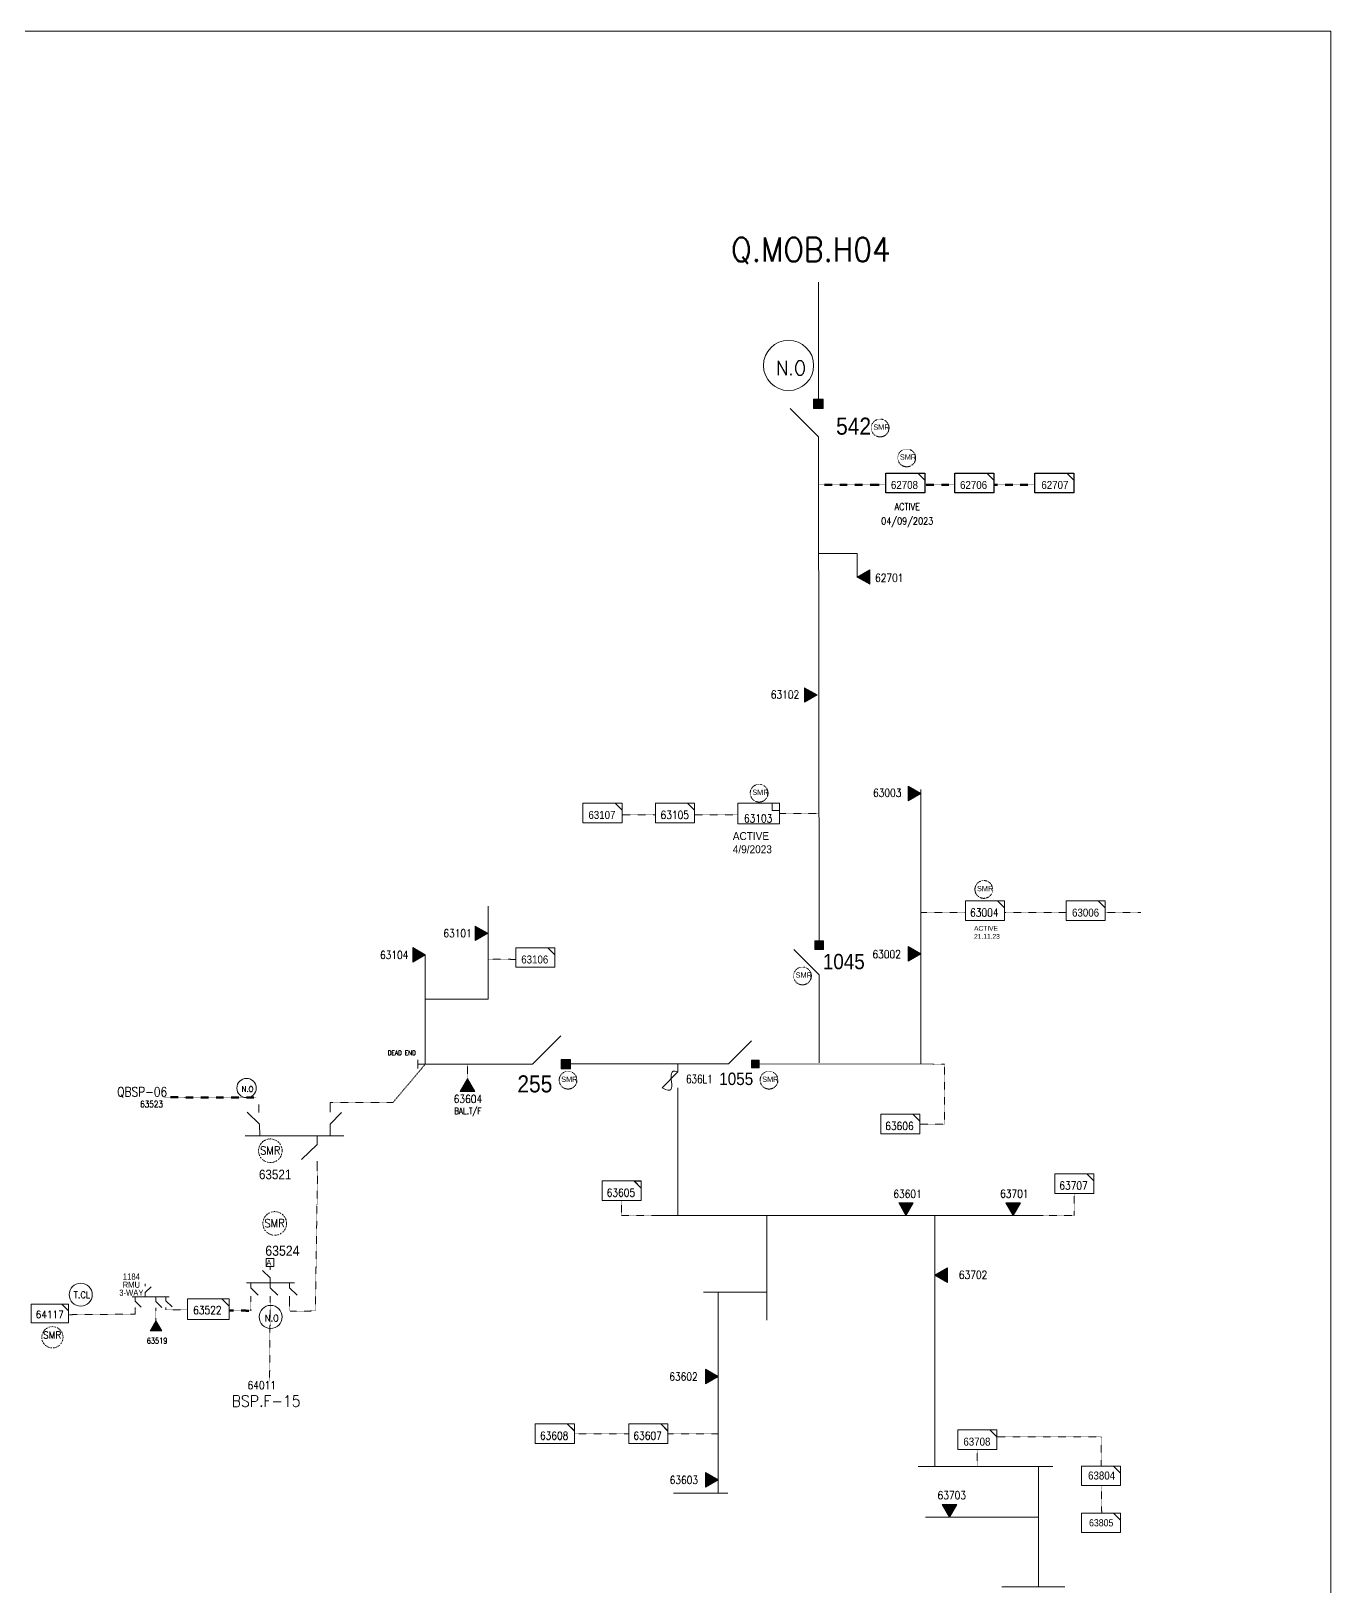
# Model space of a CAD drawing. Header units: metres. Extents: x 65984 to 144644, y -19036 to 23726.
# Drawn here: x 94750 to 95513, y 9847 to 10760 of the extents above; entities that cross this region are included whole.
import ezdxf
from ezdxf.enums import TextEntityAlignment as Align

# ---------------------------------------------------------------- set-up
doc = ezdxf.new("R2010")
doc.units = ezdxf.units.M
doc.header["$MEASUREMENT"] = 0
doc.linetypes.add('DGN Style 3', pattern=[0.013877, 0, -0.013877])
doc.linetypes.add('DGN Style 4', pattern=[1.6, 0.8, -0.4, 0, -0.4])
doc.layers.get('0').update_dxf_attribs({"color": 95, "lineweight": 40})
for name, color, linetype, lineweight in [('ABS', 7, 'Continuous', 40), ('ABS NUMBER', 112, 'Continuous', 30), ('d_eos', 111, 'Continuous', 40), ('d_tf', 1, 'Continuous', 40), ('d_tf no', 6, 'Continuous', 40), ('d_ug cable', 95, 'Continuous', 40), ('d_village name', 7, 'Continuous', 40), ('fedr no', 95, 'Continuous', 40), ('Level 37', 7, 'Continuous', 0), ('O H MAIN FEEDER', 4, 'Continuous', 100), ('SW N O', 114, 'Continuous', 30)]:
    doc.layers.add(name, color=color, linetype=linetype, lineweight=lineweight)
doc.styles.add('NASKHF', font='naskhf.shx', dxfattribs={"height": 8})
doc.styles.add('Style-Arial', font='arial.ttf')
doc.styles.add('Style-msdefault', font='msdefault.shx')
doc.styles.add('Style-simplex', font='simplex.shx')
doc.styles.add('Style-STANDARD', font='STANDARD.shx')

# ---------------------------------------------------------------- blocks, each defined once
blk = doc.blocks.new('TF_1_3')
at = {"layer": 'd_village name', "color": 0, "linetype": 'Continuous', "lineweight": -2, "ltscale": 500}
blk.add_line((3150, 2475), (4950, 675), dxfattribs=at)
blk.add_3dface([(-5050, 2475), (4950, 2475), (4950, -2525), (-5050, -2525)], dxfattribs=at)
blk = doc.blocks.new('*U4303')
at = {"layer": 'SW N O', "color": 1, "lineweight": 13, "ltscale": 0.426762}
blk.add_circle((0, 0), 16.8, dxfattribs=at)
at = {"layer": 'SW N O', "color": 1, "lineweight": 13, "style": 'Style-STANDARD'}
blk.add_text('T.CL', height=9.6, dxfattribs=at).set_placement((1.7, -0.2), align=Align.MIDDLE_CENTER)
blk = doc.blocks.new('TRANS_2_2')
at = {"color": 0, "linetype": 'Continuous', "lineweight": -2, "ltscale": 500, "flags": 128}
blk.add_lwpolyline([(8668600, 4991700), (8668600, -5008300), (9500, -8300)], close=True, dxfattribs=at)
at = {"color": 0, "linetype": 'Continuous', "lineweight": -2, "ltscale": 500}
blk.add_solid([(8668600, 4991700), (8668600, -5008300), (9500, -8300)], dxfattribs=at)
blk = doc.blocks.new('ABS2_1_1')
at = {"color": 0, "linetype": 'ByBlock', "lineweight": -2, "ltscale": 500}
for q in [(-29900, 43500), (0, 0)]:
    blk.add_line((0, 13600), q, dxfattribs=at)
at = {"color": 0, "linetype": 'ByBlock', "lineweight": -2, "ltscale": 500, "flags": 128}
for points in [[(5000, 43600), (-5000, 43600), (-5000, 53600), (5000, 53600)], [(3791, 49653), (3791, 49653), (3791, 49653)]]:
    blk.add_lwpolyline(points, close=True, dxfattribs=at)
at = {"color": 0, "linetype": 'ByBlock', "lineweight": -2, "ltscale": 500}
for points in [[(5000, 43600), (-5000, 43600), (5000, 53600), (-5000, 53600)], [(3791, 49653), (3791, 49653), (3791, 49653)]]:
    blk.add_solid(points, dxfattribs=at)
blk = doc.blocks.new('TF3_3_2')
at = {"layer": 'd_village name', "color": 0, "linetype": 'Continuous', "lineweight": -2, "ltscale": 500}
for p, q in [((5650, 4500), (9150, 4500)), ((9150, 4500), (9150, 1000))]:
    blk.add_line(p, q, dxfattribs=at)
at = {"layer": 'd_village name', "color": 0, "linetype": 'Continuous', "lineweight": -2, "ltscale": 500, "flags": 128}
blk.add_lwpolyline([(9150, 1000), (5650, 1000), (5650, 4500)], dxfattribs=at)
at = {"layer": 'd_village name', "color": 0, "linetype": 'Continuous', "lineweight": -2, "ltscale": 500}
blk.add_3dface([(-10850, 4500), (9150, 4500), (9150, -5500), (-10850, -5500)], dxfattribs=at)
blk = doc.blocks.new('FUSE01_1')
at = {"color": 0, "linetype": 'ByBlock', "lineweight": -2, "ltscale": 500}
blk.add_line((0, -8575), (0, -11275), dxfattribs=at)
at = {"color": 0, "linetype": 'ByBlock', "lineweight": -2, "ltscale": 500, "flags": 128}
blk.add_lwpolyline([(0, 25), (0, -2875), (-5600, -8475)], dxfattribs=at)
at = {"color": 0, "linetype": 'ByBlock', "lineweight": -2, "ltscale": 500}
blk.add_open_spline([(-5600, -8475), (1700, -12675), (-5800, -675), (0, -2875)], degree=3, dxfattribs=at)
blk = doc.blocks.new('*U4305')
at = {"color": 251, "linetype": 'Continuous', "lineweight": 13, "flags": 128}
blk.add_lwpolyline([(18.3, 14.3), (28.6, 14.3), (28.6, 4)], close=True, dxfattribs=at)
at = {"color": 251, "linetype": 'Continuous', "lineweight": 13, "ltscale": 0.585929, "xscale": 0.005720000000000002, "yscale": 0.005720000000000002, "zscale": 0.006084002084081081}
blk.add_blockref('TF_1_3', (0.3, 0.2), dxfattribs=at)
blk = doc.blocks.new('*U3172')
at = {"color": 2, "linetype": 'Continuous', "lineweight": 13, "flags": 128}
blk.add_lwpolyline([(18.3, 14.3), (28.6, 14.3), (28.6, 4)], close=True, dxfattribs=at)
at = {"color": 2, "linetype": 'Continuous', "lineweight": 13, "ltscale": 0.585929, "xscale": 0.005720000000000002, "yscale": 0.005720000000000002, "zscale": 0.006084002084081081}
blk.add_blockref('TF_1_3', (0.3, 0.2), dxfattribs=at)
blk = doc.blocks.new('TF_1_1')
at = {"layer": 'd_village name', "color": 0, "linetype": 'Continuous', "lineweight": 30, "ltscale": 500}
blk.add_line((3150, 2475), (4950, 675), dxfattribs=at)
blk.add_3dface([(-5050, 2475), (4950, 2475), (4950, -2525), (-5050, -2525)], dxfattribs=at)
blk = doc.blocks.new('*U2216')
at = {"color": 251, "linetype": 'Continuous', "lineweight": 0, "flags": 128}
blk.add_lwpolyline([(18.3, 14.3), (28.6, 14.3), (28.6, 4)], close=True, dxfattribs=at)
at = {"color": 251, "linetype": 'Continuous', "lineweight": 30, "ltscale": 0.585929, "xscale": 0.005720000000000002, "yscale": 0.005720000000000002, "zscale": 0.006084002084081081}
blk.add_blockref('TF_1_1', (0.3, 0.2), dxfattribs=at)
blk = doc.blocks.new('*U2336')
at = {"color": 2, "linetype": 'Continuous', "lineweight": 0, "flags": 128}
blk.add_lwpolyline([(18.3, 14.3), (28.6, 14.3), (28.6, 4)], close=True, dxfattribs=at)
at = {"color": 2, "linetype": 'Continuous', "lineweight": 30, "ltscale": 0.585929, "xscale": 0.005720000000000002, "yscale": 0.005720000000000002, "zscale": 0.006084002084081081}
blk.add_blockref('TF_1_1', (0.3, 0.2), dxfattribs=at)
blk = doc.blocks.new('*U4306')
at = {"color": 251, "linetype": 'Continuous', "lineweight": 13, "flags": 128}
blk.add_lwpolyline([(18.3, 14.3), (28.6, 14.3), (28.6, 4)], close=True, dxfattribs=at)
at = {"color": 251, "linetype": 'Continuous', "lineweight": 13, "ltscale": 0.564868, "xscale": 0.005720000000000001, "yscale": 0.005720000000000001, "zscale": 0.005497127252834754}
blk.add_blockref('TF_1_3', (0.3, 0.2), dxfattribs=at)
blk = doc.blocks.new('*U4307')
at = {"layer": 'SW N O', "color": 3, "lineweight": 13, "ltscale": 0.426762}
blk.add_circle((0, 0), 16.8, dxfattribs=at)
at = {"layer": 'SW N O', "color": 3, "lineweight": 13, "insert": (1.7, -1.8), "char_height": 9.6, "attachment_point": 5, "line_spacing_factor": 0.6, "style": 'Style-STANDARD'}
blk.add_mtext('N.O', dxfattribs=at)
blk = doc.blocks.new('*U4092')
at = {"layer": 'd_eos', "color": 2, "linetype": 'Continuous', "lineweight": 13, "ltscale": 0.407089}
for p, q in [((-8.41, 10.33), (-9.92, 10.33)), ((-4.46, 10.33), (-8.07, 6.61)), ((-1.99, 10.33), (-4.46, 10.33)), ((-1.99, -11.1), (-1.99, 12.39)), ((-8.41, 0.82), (-9.91, 0.82)), ((-4.46, 0.82), (-8.07, -2.9)), ((-1.99, 0.82), (-4.46, 0.82)), ((-1.99, 0.86), (0.48, 0.86)), ((0.48, 0.86), (4.1, 4.58)), ((4.44, 0.86), (5.94, 0.86)), ((-8.41, -8.7), (-9.91, -8.7)), ((-4.46, -8.7), (-8.07, -12.42)), ((-1.99, -8.7), (-4.46, -8.7))]:
    blk.add_line(p, q, dxfattribs=at)
at = {"layer": 'd_ug cable', "color": 2, "linetype": 'Continuous', "lineweight": 0, "flags": 128}
blk.add_lwpolyline([(5.94, -0.95), (9.93, -0.95), (9.93, 2.85), (5.94, 2.85)], close=True, dxfattribs=at)
blk = doc.blocks.new('*U4308')
at = {"layer": 'd_eos', "color": 251, "linetype": 'Continuous', "lineweight": 13, "ltscale": 0.531841}
for p, q in [((-42.7, 0.3), (36.9, 0.3)), ((-36.2, 0.3), (-36.2, -9)), ((-15, 23.2), (-15, 28.5)), ((-15, 9.5), (-2.1, 22.1)), ((-15, 0.3), (-15, 9.5)), ((8.2, 0.3), (8.2, -9.5)), ((29.8, 0.3), (29.8, -8.3)), ((-36.2, -9), (-23.3, -21.5)), ((-36.2, -22.7), (-36.2, -27.9)), ((8.2, -9.5), (21.1, -22.1)), ((8.2, -23.3), (8.2, -28.5)), ((29.8, -8.3), (42.7, -20.8)), ((29.8, -22), (29.8, -27.2))]:
    blk.add_line(p, q, dxfattribs=at)
blk = doc.blocks.new('TF_2_3')
at = {"layer": 'd_village name', "color": 0, "linetype": 'Continuous', "lineweight": -2, "ltscale": 500}
blk.add_line((3150, 2475), (4950, 675), dxfattribs=at)
blk.add_3dface([(-5050, 2475), (4950, 2475), (4950, -2525), (-5050, -2525)], dxfattribs=at)
blk = doc.blocks.new('*U4309')
at = {"layer": 'SW N O', "color": 3, "lineweight": 13, "ltscale": 0.426762}
blk.add_circle((0, 0), 16.8, dxfattribs=at)
at = {"layer": 'SW N O', "color": 3, "lineweight": 13, "insert": (1.7, -1.8), "char_height": 9.6, "attachment_point": 5, "line_spacing_factor": 0.6, "style": 'Style-STANDARD'}
blk.add_mtext('N.O', dxfattribs=at)
blk = doc.blocks.new('*U4310')
at = {"layer": 'SW N O', "color": 3, "lineweight": 13, "ltscale": 0.426762}
blk.add_circle((0, 0), 16.8, dxfattribs=at)
at = {"layer": 'SW N O', "color": 3, "lineweight": 13, "insert": (1.7, -1.8), "char_height": 9.6, "attachment_point": 5, "line_spacing_factor": 0.6, "style": 'Style-STANDARD'}
blk.add_mtext('N.O', dxfattribs=at)

msp = doc.modelspace()

# ---------------------------------------------------------------- linework, layer by layer
at = {"color": 251, "linetype": 'Continuous', "lineweight": 13, "ltscale": 0.345677}
for p, q in [((95212.82, 10226.27), (95212.35, 10516.11)), ((95212.84, 10154.69), (95212.84, 10202.33))]:
    msp.add_line(p, q, dxfattribs=at)
at = {"color": 251, "linetype": 'DGN Style 3', "lineweight": 140}
for p, q in [((95212.35, 10493.85), (95251.86, 10493.85)), ((95274.81, 10493.85), (95292.42, 10493.84)), ((95315.37, 10493.85), (95339.33, 10493.84)), ((94866.64, 10009.4), (94879.24, 10009.32))]:
    msp.add_line(p, q, dxfattribs=at)
at = {"color": 2, "linetype": 'DGN Style 3', "lineweight": 140}
msp.add_line((95247.13, 10493.84), (95251.86, 10493.84), dxfattribs=at)
at = {"color": 251, "linetype": 'Continuous', "lineweight": 13, "ltscale": 0.426762}
for p, q in [((95272.43, 10315.12), (95272.43, 10153.96)), ((95018.66, 10246.68), (95018.66, 10192.12)), ((94981.68, 10218.11), (94981.68, 10192.12)), ((95177.58, 10154.14), (95279.62, 10153.96)), ((95129.89, 10065.16), (95344.19, 10065.16)), ((95182.05, 10065.16), (95182.05, 10003.82)), ((95182.05, 10020.13), (95145.01, 10020.13)), ((95280.67, 9917.84), (95350.01, 9917.84)), ((95153.54, 9902.26), (95127.33, 9902.26)), ((95341.57, 9888.18), (95275.16, 9888.18)), ((95341.57, 9847.3), (95357.02, 9847.3))]:
    msp.add_line(p, q, dxfattribs=at)
at = {"color": 251, "linetype": 'DGN Style 3', "lineweight": 13}
for p, q in [((95116.71, 10300.24), (95097.18, 10300.24)), ((95165.16, 10300.24), (95139.66, 10300.24)), ((95189.56, 10300.98), (95212.35, 10300.98)), ((95298.6, 10242.95), (95272.43, 10242.95)), ((95357.76, 10242.95), (95321.56, 10242.95)), ((95401.52, 10242.95), (95380.71, 10242.95)), ((95034.82, 10215.45), (95018.66, 10215.46)), ((94962.61, 10131.34), (94981.68, 10153.96)), ((95006.41, 10145.28), (95006.41, 10153.96)), ((94925.93, 10131.41), (94957, 10131.48)), ((94947.92, 10131.46), (94962.74, 10131.49)), ((94917.15, 10009.15), (94918.44, 10090.59)), ((94879.24, 10009.32), (94879.24, 10016.13)), ((94890.32, 9967.93), (94890.68, 10017.14)), ((94902.08, 10009.18), (94902.08, 10016.14)), ((94772.3, 10006.97), (94811.47, 10007.34)), ((94811.47, 10007.34), (94811.47, 10009.68)), ((94823.64, 10003.44), (94823.64, 10010.62)), ((94829.54, 10009.83), (94842.23, 10009.84)), ((94902.41, 10009.11), (94917.21, 10009.15))]:
    msp.add_line(p, q, dxfattribs=at)
at = {"color": 251, "linetype": 'Continuous', "lineweight": 13, "ltscale": 0.279999}
msp.add_line((94977.27, 10156.45), (94977.27, 10151.48), dxfattribs=at)
at = {"color": 251, "linetype": 'Continuous', "lineweight": 13, "ltscale": 0.384086}
msp.add_line((95066.95, 10154.16), (95154.19, 10154.16), dxfattribs=at)
at = {"color": 94, "linetype": 'DGN Style 3', "lineweight": 140}
msp.add_line((94882.47, 10134.37), (94827.89, 10134.53), dxfattribs=at)
at = {"color": 94, "linetype": 'DGN Style 3', "lineweight": 13}
msp.add_line((94872.59, 10134.4), (94879.44, 10134.4), dxfattribs=at)
at = {"color": 251, "linetype": 'Continuous', "lineweight": 13, "ltscale": 0.426762, "flags": 128}
for points in [[(95212.35, 10453.51), (95235.14, 10453.51), (95235.14, 10439.39)], [(94981.68, 10153.96), (94981.68, 10192.12), (95018.66, 10192.12)], [(95129.89, 10136.13), (95129.89, 10065.16), (95115.33, 10065.16)], [(95280.67, 10065.16), (95280.67, 9917.84), (95270.85, 9917.84)], [(95153.54, 10020.13), (95153.54, 9902.26), (95159.21, 9902.26)], [(95341.57, 9917.84), (95341.57, 9847.3), (95319.97, 9847.3)]]:
    msp.add_lwpolyline(points, dxfattribs=at)
at = {"color": 251, "linetype": 'DGN Style 3', "lineweight": 13, "flags": 128}
for points in [[(95271.89, 10118.84), (95286.44, 10118.84), (95286.44, 10153.96), (95279.62, 10153.96)], [(95344.19, 10065.16), (95362.54, 10065.16), (95362.54, 10078.14)], [(95115.33, 10065.16), (95096.9, 10065.16), (95096.9, 10073.94)], [(95101.09, 9937.13), (95069.17, 9937.13)], [(95153.54, 9937.13), (95124.04, 9937.13)], [(95317.07, 9935.26), (95378.24, 9935.26), (95378.24, 9918.18)], [(95305.6, 9917.84), (95305.6, 9927.92)], [(95378.61, 9890.55), (95378.45, 9906.68)]]:
    msp.add_lwpolyline(points, dxfattribs=at)
at = {"layer": 'd_eos', "color": 2, "linetype": 'Continuous', "lineweight": 13, "ltscale": 1.081774}
for p, q in [((94925.94, 10125.77), (94925.93, 10131.41)), ((94925.87, 10118.8), (94932.53, 10125.6)), ((94925.87, 10118.8), (94925.82, 10111.95))]:
    msp.add_line(p, q, dxfattribs=at)
at = {"layer": 'd_eos', "color": 2, "linetype": 'Continuous', "lineweight": 13, "ltscale": 1.335523}
for p, q in [((94884.46, 10118.68), (94877.14, 10125.79)), ((94884.05, 10125.5), (94884.04, 10130.31)), ((94884.52, 10112), (94884.49, 10118.55)), ((94933.87, 10111.96), (94875.96, 10111.85)), ((94918.17, 10106.88), (94908.98, 10097.96)), ((94918.19, 10111.77), (94918.19, 10106.91)), ((94918.28, 10097.12), (94918.28, 10091.21))]:
    msp.add_line(p, q, dxfattribs=at)
at = {"layer": 'd_ug cable', "color": 2, "linetype": 'DGN Style 3', "lineweight": 13}
for centre in [(95248.6, 10527.18), (95264.19, 10509.62), (95177.59, 10312.93), (95309.44, 10256.44), (95203.02, 10205.71), (95065.47, 10144.57), (95183.41, 10144.57)]:
    msp.add_circle(centre, 5.22, dxfattribs=at)
at = {"layer": 'd_ug cable', "color": 2, "linetype": 'DGN Style 4', "lineweight": 13}
for centre, radius in [((94890.78, 10103.16), 6.93), ((94893.33, 10060.51), 6.93), ((94762.88, 9993.73), 6.23)]:
    msp.add_circle(centre, radius, dxfattribs=at)
at = {"layer": 'O H MAIN FEEDER', "color": 140, "lineweight": 13, "ltscale": 0.498271, "flags": 128}
msp.add_lwpolyline([(93711.52, 10760), (95513.11, 10760), (95513.11, 9776.35), (93711.52, 9776.35)], close=True, dxfattribs=at)
at = {"layer": 'O H MAIN FEEDER', "color": 1, "lineweight": 13, "ltscale": 0.426762, "flags": 128}
msp.add_lwpolyline([(95212.35, 10544.31), (95212.35, 10612.78)], dxfattribs=at)
at = {"layer": 'O H MAIN FEEDER', "color": 251, "lineweight": 13, "ltscale": 0.426762, "flags": 128}
msp.add_lwpolyline([(94977.25, 10153.96), (95037.84, 10153.96)], dxfattribs=at)

# ---------------------------------------------------------------- block references
at = {"color": 2, "linetype": 'Continuous', "lineweight": 0, "xscale": 0.4012293440304244, "yscale": 0.4012293440304244, "zscale": 0.4012293440304244}
msp.add_blockref('*U2336', (95263.33, 10494.89), dxfattribs=at)
at = {"color": 251, "linetype": 'Continuous', "lineweight": 0, "xscale": 0.4012293440304244, "yscale": 0.4012293440304244, "zscale": 0.4012293440304244}
for p in [(95303.89, 10494.89), (95350.8, 10494.89)]:
    msp.add_blockref('*U2216', p, dxfattribs=at)
at = {"color": 251, "linetype": 'Continuous', "lineweight": 13}
for name, p, xscale, yscale, zscale in [('*U4305', (95085.7, 10301.3), 0.4012293440304244, 0.4012293440304244, 0.4012293440304244), ('*U4305', (95128.19, 10301.3), 0.4012293440304244, 0.4012293440304244, 0.4012293440304244), ('*U4305', (95369.23, 10244), 0.4012293440304244, 0.4012293440304244, 0.4012293440304244), ('*U4305', (95046.29, 10216.5), 0.4012293440304244, 0.4012293440304244, 0.4012293440304244), ('*U4305', (95260.41, 10118.83), 0.4012293440304244, 0.4012293440304244, 0.4012293440304244), ('*U4305', (95362.53, 10083.88), 0.4012293440304244, 0.4012293440304244, 0.4012293440304244), ('*U4305', (95096.9, 10079.67), 0.4012293440304244, 0.4012293440304244, 0.4012293440304244), ('*U4305', (95057.69, 9937.12), 0.4012293440304244, 0.4012293440304244, 0.4012293440304244), ('*U4305', (95112.56, 9937.12), 0.4012293440304244, 0.4012293440304244, 0.4012293440304244), ('*U4305', (95305.59, 9933.65), 0.4012293440304244, 0.4012293440304244, 0.4012293440304244), ('*U4305', (95378.24, 9912.44), 0.4012293440304244, 0.4012293440304244, 0.4012293440304244), ('*U4306', (95378.2, 9884.83), 0.3996582301446807, 0.3996582301446807, 0.3996582301446807)]:
    msp.add_blockref(name, p, dxfattribs=dict(at, xscale=xscale, yscale=yscale, zscale=zscale))
at = {"color": 2, "linetype": 'Continuous', "lineweight": 13, "ltscale": 0.61027, "xscale": 0.001220227624376638, "yscale": 0.001220227624376638, "zscale": 0.001220227624376638, "rotation": 359.9999999999999}
msp.add_blockref('TF3_3_2', (95178.39, 10301.59), dxfattribs=at)
at = {"color": 2, "linetype": 'Continuous', "lineweight": 13, "xscale": 0.4012293440304244, "yscale": 0.4012293440304244, "zscale": 0.4012293440304244}
msp.add_blockref('*U3172', (95310.08, 10244), dxfattribs=at)
at = {"color": 7, "linetype": 'Continuous', "lineweight": 13, "ltscale": 0.30528, "xscale": 0.001650201345973745, "yscale": 0.001650201345973745, "zscale": 0.0003629564312347174}
msp.add_blockref('FUSE01_1', (95129.89, 10154.13), dxfattribs=at)
at = {"color": 2, "linetype": 'DGN Style 3', "lineweight": 13, "ltscale": 0.549243, "xscale": 0.002196972148748029, "yscale": 0.002196972148748029, "zscale": 0.002196972148748029, "rotation": 359.9999999999999}
msp.add_blockref('TF_1_3', (94761.48, 10007.7), dxfattribs=at)
at = {"color": 251, "linetype": 'DGN Style 3', "lineweight": 13, "ltscale": 0.61027, "xscale": 0.002441080165275587, "yscale": 0.002441080165275587, "zscale": 0.002441080165275587, "rotation": 359.9999999999999}
msp.add_blockref('TF_2_3', (94854.56, 10010.3), dxfattribs=at)
at = {"layer": 'ABS', "color": 2, "linetype": 'Continuous', "lineweight": 13, "ltscale": 0.829472, "xscale": 0.000555747191877611, "yscale": 0.000555747191877611, "zscale": 0.0003680335276451397}
for p, rotation in [((95212.35, 10514.37), 359.9999999999997), ((95037.11, 10153.96), 269.9999999999996)]:
    msp.add_blockref('ABS2_1_1', p, dxfattribs=dict(at, rotation=rotation))
at = {"layer": 'ABS', "color": 2, "linetype": 'Continuous', "lineweight": 13, "ltscale": 0.746525, "xscale": 0.0005001724726898499, "yscale": 0.0005001724726898499, "zscale": 0.0003312301748806258, "rotation": 359.9999999999996}
msp.add_blockref('ABS2_1_1', (95212.82, 10199.46), dxfattribs=at)
at = {"layer": 'ABS', "color": 2, "linetype": 'Continuous', "lineweight": 13, "ltscale": 0.671873, "xscale": 0.000450155225420865, "yscale": 0.000450155225420865, "zscale": 0.0002981071573925632, "rotation": 269.9999999999995}
msp.add_blockref('ABS2_1_1', (95153.46, 10154.14), dxfattribs=at)
at = {"layer": 'd_eos', "color": 251, "linetype": 'Continuous', "lineweight": 13, "ltscale": 0.531841, "xscale": 0.2735861169568151, "yscale": 0.2735861169568151, "zscale": 0.2735861169568151, "rotation": 359.9999999999999}
msp.add_blockref('*U4308', (94821.37, 10017.31), dxfattribs=at)
at = {"layer": 'd_tf', "color": 251, "linetype": 'Continuous', "lineweight": 13, "ltscale": 0.426762, "xscale": 8.535245333131417e-07, "yscale": 8.535245333131417e-07, "zscale": 8.535245333131417e-07}
for p, rotation in [((95235.14, 10439.75), 359.9999999999998), ((95211.68, 10370.54), 180), ((95272.43, 10312.68), 180), ((95018.36, 10230.7), 180.0000000000003), ((94981.69, 10218.11), 180.0000000000003), ((95272.43, 10218.65), 180), ((95006.41, 10145.28), 270.0000000000001), ((95263.76, 10065.16), 89.99999999999993), ((95326.71, 10065.16), 89.99999999999993), ((95153.54, 9970.72), 180.0000000000004), ((95153.54, 9910.03), 180.0000000000004), ((95289.35, 9888.18), 89.99999999999994)]:
    msp.add_blockref('TRANS_2_2', p, dxfattribs=dict(at, rotation=rotation))
msp.add_blockref('TRANS_2_2', (95280.75, 10030.21), dxfattribs=at)
at = {"layer": 'd_tf', "color": 251, "linetype": 'Continuous', "lineweight": 13, "ltscale": 0.345677, "xscale": 6.913548719836449e-07, "yscale": 6.913548719836449e-07, "zscale": 6.913548719836449e-07, "rotation": 270.0000000000002}
msp.add_blockref('TRANS_2_2', (94823.64, 10003.45), dxfattribs=at)
at = {"layer": 'd_ug cable', "color": 2, "linetype": 'Continuous', "lineweight": 0, "xscale": 1.2, "yscale": 1.2, "zscale": 1.2, "rotation": 90}
msp.add_blockref('*U4092', (94891.64, 10028.03), dxfattribs=at)
at = {"layer": 'SW N O', "color": 3, "lineweight": 13}
for name, p, xscale, yscale, zscale in [('*U4307', (95194.85, 10563.87), 0.8771997741929778, 0.8771997741929778, 0.8771997741929778), ('*U4309', (94876.81, 10139.94), 0.3386277104043235, 0.3386277104043235, 0.3386277104043235), ('*U4310', (94890.93, 10005.68), 0.402109042456319, 0.402109042456319, 0.402109042456319)]:
    msp.add_blockref(name, p, dxfattribs=dict(at, xscale=xscale, yscale=yscale, zscale=zscale))
at = {"layer": 'SW N O', "color": 1, "lineweight": 13, "xscale": 0.4021475374238463, "yscale": 0.4021475374238463, "zscale": 0.4021475374238463}
msp.add_blockref('*U4303', (94779.51, 10018.73), dxfattribs=at)

# ---------------------------------------------------------------- texts
at = {"color": 7, "linetype": 'Continuous', "lineweight": 13, "style": 'Style-STANDARD', "width": 0.833333}
msp.add_text('636L1', height=4.951, dxfattribs=at).set_placement((95142.53, 10145.22), align=Align.MIDDLE_CENTER)
at = {"layer": 'ABS NUMBER', "color": 2, "lineweight": 13, "style": 'Style-Arial', "width": 0.88}
for s, height, p in [('542', 10, (95233.02, 10528.25)), ('1045', 9, (95227.27, 10214.15)), ('255', 10, (95045.99, 10142.39))]:
    msp.add_text(s, height=height, dxfattribs=at).set_placement(p, align=Align.MIDDLE_CENTER)
at = {"layer": 'ABS NUMBER', "color": 2, "lineweight": 13, "insert": (95164.14, 10145.3), "char_height": 7.2914, "attachment_point": 5, "line_spacing_factor": 0.6, "style": 'Style-STANDARD'}
msp.add_mtext('\\fArial|b0|i0|c178178|p39;\\H1x;\\W0.88;1055', dxfattribs=at)
at = {"layer": 'ABS NUMBER', "color": 7, "lineweight": 13, "insert": (94809.2, 10024.57), "char_height": 3.6483, "attachment_point": 5, "line_spacing_factor": 0.776524, "style": 'Style-STANDARD'}
msp.add_mtext('\\fArial|b0|i0|c178178|p39;\\H1x;\\W0.88;1184\\PRMU\\P3-WAY', dxfattribs=at)
at = {"layer": 'd_tf no', "color": 1, "linetype": 'Continuous', "lineweight": 40, "style": 'Style-msdefault', "width": 0.945946}
for p in [(95244.59, 10529.25), (95260.19, 10511.7), (95173.58, 10315.01), (95305.43, 10258.52), (95199.01, 10207.79), (95061.46, 10146.65), (95179.4, 10146.65)]:
    msp.add_text('SMR', height=3.124, dxfattribs=at).set_placement(p, align=Align.TOP_LEFT)
at = {"layer": 'd_tf no', "color": 2, "linetype": 'Continuous', "lineweight": 40, "style": 'Style-msdefault', "width": 0.909091}
msp.add_text('62708', height=4.694, dxfattribs=at).set_placement((95262.87, 10493.75), align=Align.MIDDLE_CENTER)
at = {"layer": 'd_tf no', "color": 251, "linetype": 'Continuous', "lineweight": 40, "style": 'Style-msdefault', "width": 0.909091}
for s, p in [('62706', (95303.43, 10493.75)), ('62707', (95351.14, 10493.75))]:
    msp.add_text(s, height=4.694, dxfattribs=at).set_placement(p, align=Align.MIDDLE_CENTER)
at = {"layer": 'd_tf no', "color": 251, "linetype": 'Continuous', "lineweight": 13, "width": 0.909091}
for s, height, style, p in [('62701', 4.694, 'Style-STANDARD', (95253.97, 10439.27)), ('63102', 4.694, 'Style-STANDARD', (95192.78, 10370.77)), ('63003', 4.694, 'Style-STANDARD', (95252.79, 10313.13)), ('63107', 4.694, 'Style-msdefault', (95085.34, 10300.16)), ('63105', 4.694, 'Style-STANDARD', (95128.06, 10300.16)), ('63006', 4.694, 'Style-msdefault', (95369.15, 10242.86)), ('63101', 4.694, 'Style-STANDARD', (95000.65, 10230.72)), ('63104', 4.694, 'Style-STANDARD', (94963.45, 10218)), ('63106', 4.694, 'Style-msdefault', (95045.93, 10215.37)), ('63002', 4.694, 'Style-STANDARD', (95252.43, 10218.46)), ('63604', 4.694, 'Style-STANDARD', (95006.73, 10133.54)), ('BAL.T/F', 3.676, 'Style-STANDARD', (95006.63, 10126.49)), ('63606', 4.694, 'Style-STANDARD', (95259.91, 10117.69)), ('63605', 4.694, 'Style-STANDARD', (95096.5, 10078.54)), ('63601', 4.694, 'Style-STANDARD', (95264.71, 10077.83)), ('63701', 4.694, 'Style-STANDARD', (95327.35, 10077.96)), ('63707', 4.694, 'Style-STANDARD', (95362.08, 10082.74)), ('63702', 4.694, 'Style-STANDARD', (95303.12, 10030.35)), ('63522', 4.694, 'Style-STANDARD', (94853.79, 10009.64)), ('64011', 4.694, 'Style-STANDARD', (94885.71, 9965.61)), ('63602', 4.694, 'Style-STANDARD', (95133.2, 9970.67)), ('63608', 4.694, 'Style-STANDARD', (95057.29, 9935.98)), ('63607', 4.694, 'Style-STANDARD', (95112.16, 9935.98)), ('63708', 4.694, 'Style-msdefault', (95305.38, 9932.51)), ('63603', 4.694, 'Style-STANDARD', (95133.45, 9910.02)), ('63804', 4.694, 'Style-msdefault', (95378.56, 9912.62)), ('63703', 4.694, 'Style-STANDARD', (95290.61, 9901.06)), ('63805', 4.225, 'Style-msdefault', (95378.33, 9884.89))]:
    msp.add_text(s, height=height, dxfattribs=dict(at, style=style)).set_placement(p, align=Align.MIDDLE_CENTER)
at = {"layer": 'd_tf no', "color": 2, "linetype": 'Continuous', "lineweight": 13, "style": 'Style-STANDARD', "width": 0.909091}
msp.add_text('63004', height=4.694, dxfattribs=at).set_placement((95309.73, 10242.86), align=Align.MIDDLE_CENTER)
at = {"layer": 'd_tf no', "color": 5, "linetype": 'Continuous', "lineweight": 13, "ltscale": 0.802591, "style": 'Style-simplex', "width": 0.909091}
msp.add_text('DEAD END', height=2.699, dxfattribs=at).set_placement((94967.88, 10160.61), align=Align.MIDDLE_CENTER)
at = {"layer": 'd_tf no', "color": 1, "linetype": 'Continuous', "lineweight": 13, "ltscale": 1.2, "style": 'Style-simplex', "width": 0.909091}
for p in [(94890.71, 10103.33), (94893.26, 10060.68)]:
    msp.add_text('SMR', height=4.726, dxfattribs=at).set_placement(p, align=Align.MIDDLE_CENTER)
at = {"layer": 'd_tf no', "color": 2, "linetype": 'Continuous', "lineweight": 13, "ltscale": 1.2, "style": 'Style-msdefault', "width": 0.909091}
msp.add_text('63521', height=5.633, dxfattribs=at).set_placement((94893.59, 10089.24), align=Align.MIDDLE_CENTER)
at = {"layer": 'd_tf no', "color": 2, "linetype": 'Continuous', "lineweight": 13, "ltscale": 1.20404, "style": 'Style-msdefault', "width": 0.909091}
msp.add_text('63524', height=5.943, dxfattribs=at).set_placement((94897.85, 10044.5), align=Align.MIDDLE_CENTER)
at = {"layer": 'd_tf no', "color": 2, "linetype": 'Continuous', "lineweight": 13, "ltscale": 0.9, "style": 'Style-simplex', "width": 0.909091}
msp.add_text('64117', height=4.225, dxfattribs=at).set_placement((94761.31, 10007.1), align=Align.MIDDLE_CENTER)
at = {"layer": 'd_tf no', "color": 1, "linetype": 'Continuous', "lineweight": 13, "ltscale": 1.08, "style": 'Style-simplex', "width": 0.909091}
msp.add_text('SMR', height=4.253, dxfattribs=at).set_placement((94762.72, 9995.08), align=Align.MIDDLE_CENTER)
at = {"layer": 'd_tf no', "color": 251, "linetype": 'Continuous', "lineweight": 13, "ltscale": 0.729, "style": 'Style-STANDARD', "width": 0.909091}
msp.add_text('63519', height=3.422, dxfattribs=at).set_placement((94824.29, 9991.69), align=Align.MIDDLE_CENTER)
at = {"layer": 'd_tf no', "color": 111, "linetype": 'Continuous', "lineweight": 13, "insert": (95264.52, 10476.11), "char_height": 4.2249, "attachment_point": 5, "line_spacing_factor": 1.2, "style": 'Style-STANDARD'}
msp.add_mtext('\\H1x;\\W0.909091;ACTIVE\\P04/09/2023', dxfattribs=at)
at = {"layer": 'd_tf no', "color": 2, "linetype": 'Continuous', "lineweight": 13, "insert": (95177.02, 10294.92), "char_height": 5.0587, "attachment_point": 5, "line_spacing_factor": 0.812622, "style": 'Style-STANDARD'}
msp.add_mtext('\\H0.927974x;\\W0.909091;63103\\P\\P', dxfattribs=at)
at = {"layer": 'd_tf no', "color": 121, "linetype": 'Continuous', "lineweight": 40, "attachment_point": 1, "style": 'NASKHF'}
for s, insert, char_height in [('\\Fmsdefault;\\H1x;\\W0.945946;ACTIVE\\P4/9/2023', (95162.15, 10290.11), 4.6569), ('\\Fmsdefault;\\H1x;\\W0.945946;ACTIVE\\P21.11.23', (95303.71, 10235.03), 2.8252)]:
    msp.add_mtext(s, dxfattribs=dict(at, insert=insert, char_height=char_height))
at = {"layer": 'd_tf no', "color": 94, "linetype": 'Continuous', "lineweight": 40, "ltscale": 0.86824, "insert": (94821.05, 10130.52), "char_height": 3.7666, "width": 6.9721, "attachment_point": 5, "line_spacing_factor": 0.6, "style": 'Style-STANDARD'}
msp.add_mtext('\\H1x;\\W0.909091;63523', dxfattribs=at)
at = {"layer": 'fedr no', "color": 6, "linetype": 'Continuous', "lineweight": 13, "style": 'Style-STANDARD', "width": 0.909091}
msp.add_text('QBSP-06', height=5.521, dxfattribs=at).set_placement((94815.58, 10137.75), align=Align.MIDDLE_CENTER)
at = {"layer": 'fedr no', "color": 6, "linetype": 'Continuous', "lineweight": 13, "attachment_point": 5, "style": 'Style-STANDARD'}
for s, insert, char_height in [('\\H0.792701x;Q.MOB.H04', (95207.98, 10631.16), 17.6791), ('BSP.F-15', (94888.27, 9956.3), 6.631)]:
    msp.add_mtext(s, dxfattribs=dict(at, insert=insert, char_height=char_height))
at = {"layer": 'Level 37', "color": 2, "linetype": 'Continuous', "lineweight": 13, "ltscale": 1.318939, "style": 'Style-msdefault', "width": 0.857143}
msp.add_text('A', height=3.37, dxfattribs=at).set_placement((94891.39, 10039.19), align=Align.TOP_RIGHT)

doc.saveas('drawing.dxf')
